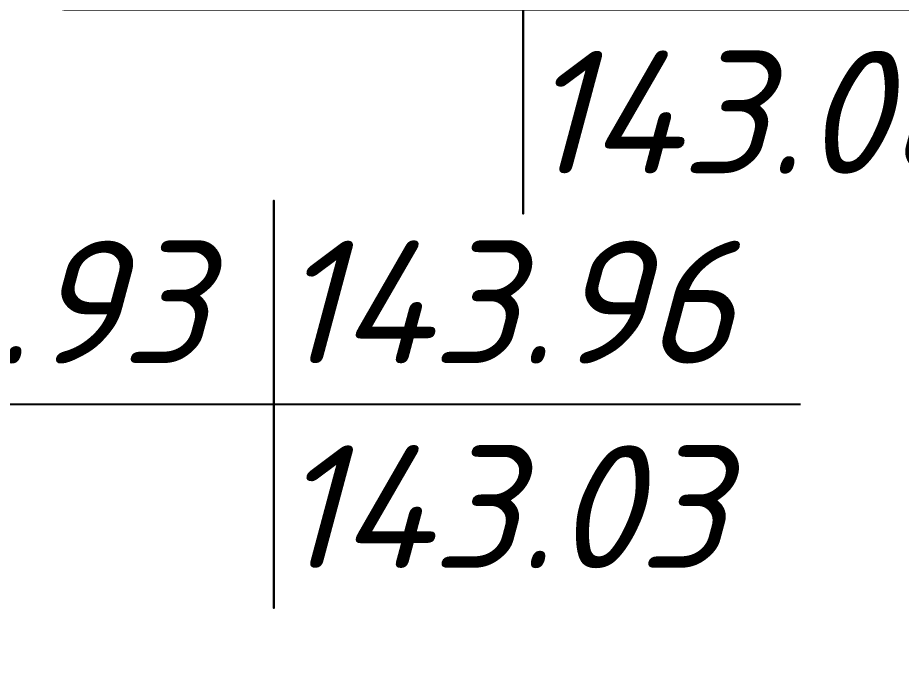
# Model space of a CAD drawing. Header units: metres. Extents: x 2302534 to 2308412, y 452340 to 454783.
# Drawn here: x 2308085.06 to 2308094.05, y 454466.4 to 454473.08 of the extents above; entities that cross this region are included whole.
import ezdxf

# ---------------------------------------------------------------- set-up
doc = ezdxf.new("R2010")
doc.units = ezdxf.units.M
for name, color, linetype in [('АД_серый', 250, 'Continuous'), ('ГП_ПЗМ', 7, 'Continuous'), ('ГП_ПЗМ @ 0.5 (1)', 7, 'Continuous')]:
    doc.layers.add(name, color=color, linetype=linetype)
doc.layers.add('ГП_АД том 3.2.6', color=250, linetype='Continuous', lineweight=40)
doc.styles.add('ASML', font='isocpeui.ttf')
doc.styles.add('СПДС', font='isocpeur.ttf')

# ---------------------------------------------------------------- blocks, each defined once
blk = doc.blocks.new('АД 3.2.6')
at = {"layer": 'АД_серый'}
h = blk.add_hatch(dxfattribs=at)
h.set_pattern_fill('ANSI37', color=256, scale=0.25)
h.set_pattern_definition([(45, (-2306981.54755, -453219.10406), (-0.56126600757, 0.56126600757), []), (135, (-2306981.54755, -453219.10406), (-0.56126600757, -0.56126600757), [])])
edge = h.paths.add_edge_path()
edge.add_line((1447.4549, 1552.3092), (1448.9933, 1553.4963))
edge.add_line((1448.9933, 1553.4963), (1448.069, 1554.6777))
edge.add_line((1448.069, 1554.6777), (1446.5171, 1553.4799))
edge.add_arc((1539.2642, 1427.3988), 156.5199, 126.338753, 128.597652)
edge.add_line((1441.6197, 1549.7263), (1440.2864, 1548.661))
edge.add_line((1440.2864, 1548.661), (1432.4378, 1542.4275))
edge.add_line((1432.4378, 1542.4275), (1424.5325, 1535.6832))
edge.add_line((1424.5325, 1535.6832), (1399.6244, 1514.5447))
edge.add_line((1399.6244, 1514.5447), (1338.6289, 1462.7803))
edge.add_line((1338.6289, 1462.7803), (1277.6336, 1411.0159))
edge.add_arc((2570.0539, -111.6978), 1997.2499, 130.3233043, 132.4751141)
edge.add_line((1221.3711, 1361.4152), (1158.7605, 1304.0932))
edge.add_line((1158.7605, 1304.0932), (1121.8819, 1270.3297))
edge.add_line((1121.8819, 1270.3297), (1072.4647, 1225.0866))
edge.add_line((1072.4647, 1225.0866), (1074.5839, 1224.9932))
edge.add_line((1074.5839, 1224.9932), (1122.8948, 1269.2233))
edge.add_line((1122.8948, 1269.2233), (1159.7734, 1302.9868))
edge.add_line((1159.7734, 1302.9868), (1222.384, 1360.3089))
edge.add_arc((2570.0539, -111.6978), 1995.7499, 130.3233043, 132.4751141, ccw=False)
edge.add_line((1278.6043, 1409.8723), (1339.5995, 1461.6366))
edge.add_line((1339.5995, 1461.6366), (1400.595, 1513.401))
edge.add_line((1400.595, 1513.401), (1433.38, 1541.2244))
edge.add_line((1433.38, 1541.2244), (1441.2685, 1547.5273))
edge.add_line((1441.2685, 1547.5273), (1442.5676, 1548.5653))
edge.add_arc((1539.1899, 1427.4979), 154.8973, 126.315527, 128.592906, ccw=False)
blk = doc.blocks.new('BD_Cart_Mark')
at = {"color": 1, "linetype": 'ByBlock', "lineweight": -2, "transparency": 33554687, "style": 'СПДС'}
for tag, p in [('G_C_H_001', (-4.833, 0.833)), ('G_C_H2_001', (-4.833, -3.333))]:
    blk.add_attdef(tag, p, '', height=2.5, dxfattribs=at)
at = {"color": 26, "linetype": 'ByBlock', "lineweight": -2, "transparency": 33554687, "style": 'СПДС'}
blk.add_attdef('G_C_Red_001', (0.583, 0.833), '', height=2.5, dxfattribs=at)
at = {"color": 176, "linetype": 'ByBlock', "lineweight": -2, "transparency": 33554687, "style": 'СПДС'}
blk.add_attdef('G_C_Black_001', (0.583, -3.333), '', height=2.5, dxfattribs=at)
at = {"color": 214, "linetype": 'ByBlock', "lineweight": -2, "transparency": 33554687, "style": 'СПДС'}
blk.add_attdef('G_C_Dop_001', (0.583, -7.5), '', height=2.5, dxfattribs=at)
blk = doc.blocks.new('ПЗМ_площадка 4')
at = {"layer": 'ГП_ПЗМ', "flags": 128}
for points in [[(61.1371, 132.7466), (55.689, 132.7466), (55.689, 134.8216), (55.689, 130.6716), (55.689, 132.7466), (51.0183, 132.7466), (40.0658, 134.9594)], [(58.5152, 128.7304), (53.1524, 128.7304), (53.1524, 130.8054), (53.1524, 126.6554), (53.1524, 128.7304), (48.4344, 128.7304), (40.0658, 126.3382)]]:
    blk.add_lwpolyline(points, dxfattribs=at)
at = {"layer": 'ГП_ПЗМ @ 0.5 (1)'}
ref = blk.add_blockref('BD_Cart_Mark', (55.689, 132.7466), dxfattribs=dict(at, xscale=0.5, yscale=0.5, zscale=0.5))
ref.add_attrib('G_C_Black_001', '143.06', (55.7259, 131.0799), dxfattribs={"layer": '0', "color": 176, "linetype": 'ByBlock', "lineweight": -2, "transparency": 33554687, "height": 1.25, "style": 'ASML'})
ref = blk.add_blockref('BD_Cart_Mark', (53.1524, 128.7304), dxfattribs=dict(at, xscale=0.5, yscale=0.5, zscale=0.5))
ref.add_attrib('G_C_Red_001', '143.96', (53.1893, 129.1471), dxfattribs={"layer": '0', "color": 26, "linetype": 'ByBlock', "lineweight": -2, "transparency": 33554687, "height": 1.25, "style": 'ASML'})
ref.add_attrib('G_C_Black_001', '143.03', (53.1893, 127.0638), dxfattribs={"layer": '0', "color": 176, "linetype": 'ByBlock', "lineweight": -2, "transparency": 33554687, "height": 1.25, "style": 'ASML'})
ref.add_attrib('G_C_H_001', '+0.93', (48.5936, 129.1471), dxfattribs={"layer": '0', "color": 5, "linetype": 'ByBlock', "lineweight": -2, "transparency": 33554687, "height": 1.25, "style": 'ASML'})

msp = doc.modelspace()

# ---------------------------------------------------------------- block references
at = {"layer": 'ГП_АД том 3.2.6'}
msp.add_blockref('АД 3.2.6', (2306959.994, 453221.76), dxfattribs=at)
at = {"layer": 'ГП_ПЗМ'}
msp.add_blockref('ПЗМ_площадка 4', (2308034.5116, 454340.4155), dxfattribs=at)

doc.saveas('drawing.dxf')
